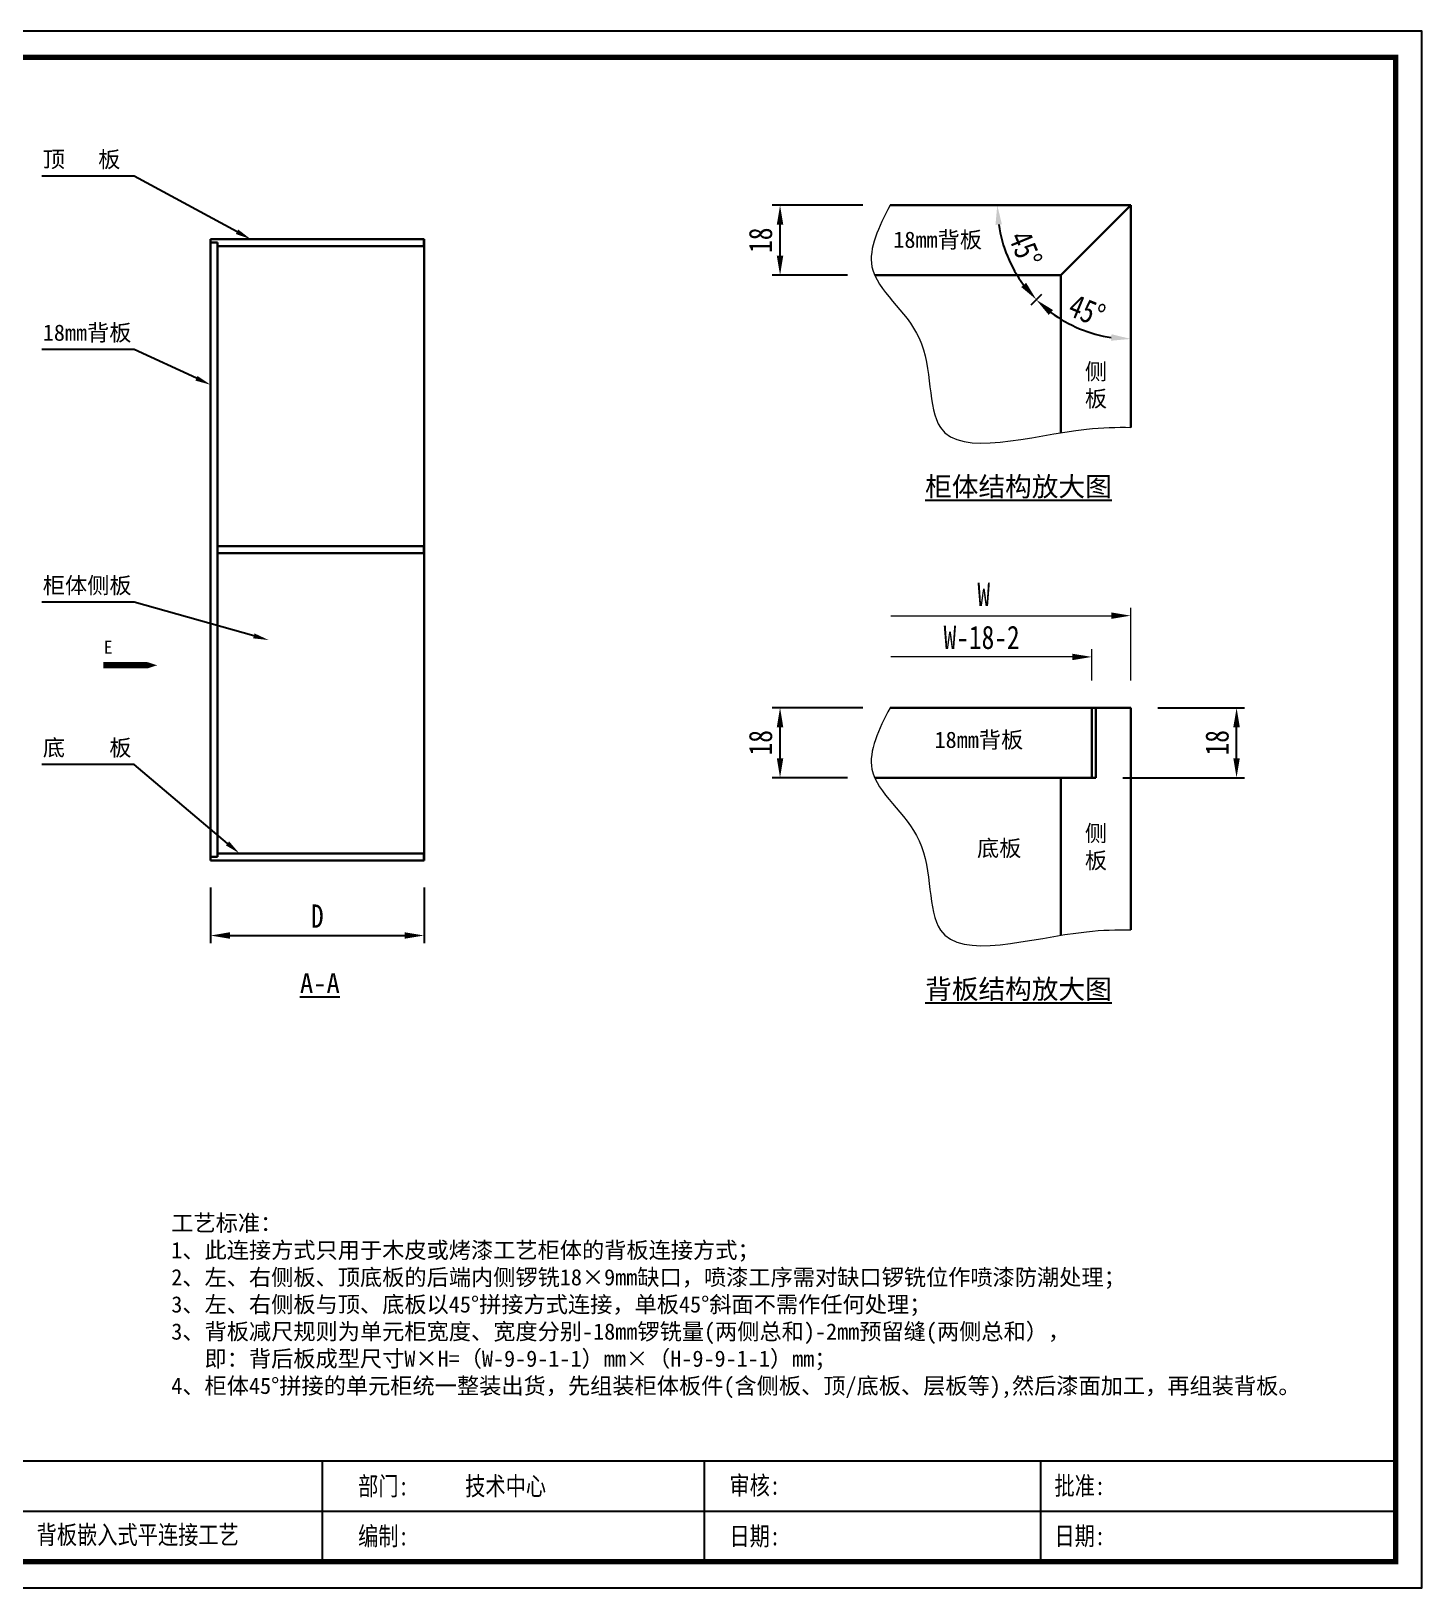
# Model space of a CAD drawing. Header units: millimetres. Extents: x 0 to 1097966, y -63096 to 223085.
# Drawn here: x 338761.1 to 339119.2, y -55611.6 to -55210.6 of the extents above; entities that cross this region are included whole.
import ezdxf
from ezdxf import colors
from ezdxf.entities.mleader import LeaderData, LeaderLine
from ezdxf.math import Vec2, Vec3

# ---------------------------------------------------------------- set-up
doc = ezdxf.new("R2010")
doc.units = ezdxf.units.MM
doc.layers.add('DZ-文字说明', color=1, linetype='Continuous')
doc.styles.add('DZ-宋体2.5', font='', dxfattribs={"width": 0.8, "height": 2.5})
doc.styles.get("Standard").update_dxf_attribs({"font": 'arial.ttf'})
doc.styles.add('TEXT', font='', dxfattribs={"width": 0.8})
doc.styles.add('宋体', font='')
doc.styles.get('DZ-宋体2.5').set_extended_font_data('SimSun')
doc.styles.get('TEXT').set_extended_font_data('SimSun')
doc.styles.get('宋体').set_extended_font_data('SimSun')
doc.dimstyles.new('副本 (2) (2) ISO-25', dxfattribs={"dimtxt": 18, "dimasz": 13, "dimexe": 6, "dimexo": 12, "dimgap": 6, "dimtad": 1, "dimtxsty": 'TEXT', "dimcen": 2.5, "dimclrd": 5, "dimclre": 5, "dimclrt": 5, "dimadec": 0, "dimazin": 0, "dimtfac": 1, "dimtmove": 0, "dimatfit": 3, "dimldrblk": 'BOXFILLED', "dimfxl": 1.25, "dimarcsym": 0})

# ---------------------------------------------------------------- blocks, each defined once
blk = doc.blocks.new('*D432')
at = {"color": 5, "lineweight": -2, "transparency": 16777216}
for p, q in [((338807.25, -55431.21), (338807.25, -55445.56)), ((338862.25, -55431.21), (338862.25, -55445.56)), ((338812.25, -55443.56), (338857.25, -55443.56))]:
    blk.add_line(p, q, dxfattribs=at)
at = {"color": 5, "lineweight": 5, "transparency": 16777216}
for points in [[(338812.25, -55442.72), (338812.25, -55444.39), (338807.25, -55443.56)], [(338857.25, -55442.72), (338857.25, -55444.39), (338862.25, -55443.56)]]:
    blk.add_solid(points, dxfattribs=at)
at = {"layer": 'Defpoints', "color": 0, "lineweight": 5, "transparency": 16777216}
for p in [(338807.25, -55424.21), (338862.25, -55424.21), (338862.25, -55443.56)]:
    blk.add_point(p, dxfattribs=at)
at = {"color": 5, "transparency": 16777216, "insert": (338834.75, -55438.56), "char_height": 6, "attachment_point": 5, "style": 'TEXT'}
blk.add_mtext('D', dxfattribs=at)
blk = doc.blocks.new('_BoxFilled')
at = {"color": 0, "linetype": 'ByBlock', "lineweight": -2}
blk.add_line((-0.5, 0), (-1, 0), dxfattribs=at)
at = {"color": 0, "linetype": 'ByBlock'}
blk.add_solid([(-0.5, 0.5), (0.5, 0.5), (-0.5, -0.5), (0.5, -0.5)], dxfattribs=at)
blk = doc.blocks.new('*D433')
at = {"color": 5, "lineweight": -2, "transparency": 16777216}
for p, q in [((338975.27, -55384.91), (338951.93, -55384.91)), ((338953.93, -55397.91), (338953.93, -55389.91)), ((338971.3, -55402.91), (338951.93, -55402.91))]:
    blk.add_line(p, q, dxfattribs=at)
at = {"color": 5, "lineweight": 5, "transparency": 16777216}
for points in [[(338953.09, -55389.91), (338954.76, -55389.91), (338953.93, -55384.91)], [(338953.09, -55397.91), (338954.76, -55397.91), (338953.93, -55402.91)]]:
    blk.add_solid(points, dxfattribs=at)
at = {"layer": 'Defpoints', "color": 0, "lineweight": 5, "transparency": 16777216}
for p in [(338953.93, -55384.91), (338982.27, -55384.91), (338978.3, -55402.91)]:
    blk.add_point(p, dxfattribs=at)
at = {"color": 5, "lineweight": 5, "transparency": 16777216, "insert": (338948.93, -55393.91), "char_height": 6, "attachment_point": 5, "rotation": 90, "style": 'TEXT'}
blk.add_mtext('18', dxfattribs=at)
blk = doc.blocks.new('RET44 RWG 4Q234RTF')
at = {"color": 5, "lineweight": 5}
for p, q in [((338442.4, -55289.52), (338395.61, -55289.52)), ((338447.4, -55295.62), (338447.4, -55287.52))]:
    blk.add_line(p, q, dxfattribs=at)
blk.add_solid([(338442.4, -55288.69), (338442.4, -55290.35), (338447.4, -55289.52)], dxfattribs=at)
at = {"color": 5, "lineweight": 5, "insert": (338419.01, -55284.52), "char_height": 6, "attachment_point": 5, "style": 'TEXT'}
blk.add_mtext('W-18-2', dxfattribs=at)
blk = doc.blocks.new('TEUYJH5WTHW5 WRTH')
at = {"color": 5, "lineweight": 5}
for p, q in [((338395.61, -55278.89), (338452.4, -55278.89)), ((338457.4, -55295.62), (338457.4, -55276.89))]:
    blk.add_line(p, q, dxfattribs=at)
blk.add_solid([(338452.4, -55278.05), (338452.4, -55279.72), (338457.4, -55278.89)], dxfattribs=at)
at = {"color": 5, "lineweight": 5, "insert": (338419.56, -55273.39), "char_height": 6, "attachment_point": 5, "style": 'TEXT'}
blk.add_mtext('W', dxfattribs=at)
blk = doc.blocks.new('*D434')
at = {"color": 5, "lineweight": -2, "transparency": 16777216}
for p, q in [((339051.23, -55384.91), (339073.5, -55384.91)), ((339071.5, -55397.91), (339071.5, -55389.91)), ((339042.23, -55402.91), (339073.5, -55402.91))]:
    blk.add_line(p, q, dxfattribs=at)
at = {"color": 5, "lineweight": 5, "transparency": 16777216}
for points in [[(339070.66, -55389.91), (339072.33, -55389.91), (339071.5, -55384.91)], [(339070.66, -55397.91), (339072.33, -55397.91), (339071.5, -55402.91)]]:
    blk.add_solid(points, dxfattribs=at)
at = {"layer": 'Defpoints', "color": 0, "lineweight": 5, "transparency": 16777216}
for p in [(339044.23, -55384.91), (339071.5, -55384.91), (339035.23, -55402.91)]:
    blk.add_point(p, dxfattribs=at)
at = {"color": 5, "lineweight": 5, "transparency": 16777216, "insert": (339066.5, -55393.91), "char_height": 6, "attachment_point": 5, "rotation": 90, "style": 'TEXT'}
blk.add_mtext('18', dxfattribs=at)
blk = doc.blocks.new('*D435')
at = {"color": 5, "lineweight": -2, "transparency": 16777216}
for p, q in [((338975.27, -55255.48), (338951.93, -55255.48)), ((338953.93, -55268.48), (338953.93, -55260.48)), ((338971.3, -55273.48), (338951.93, -55273.48))]:
    blk.add_line(p, q, dxfattribs=at)
at = {"color": 5, "lineweight": 5, "transparency": 16777216}
for points in [[(338953.09, -55260.48), (338954.76, -55260.48), (338953.93, -55255.48)], [(338953.09, -55268.48), (338954.76, -55268.48), (338953.93, -55273.48)]]:
    blk.add_solid(points, dxfattribs=at)
at = {"layer": 'Defpoints', "color": 0, "lineweight": 5, "transparency": 16777216}
for p in [(338953.93, -55255.48), (338982.27, -55255.48), (338978.3, -55273.48)]:
    blk.add_point(p, dxfattribs=at)
at = {"color": 5, "lineweight": 5, "transparency": 16777216, "insert": (338948.93, -55264.48), "char_height": 6, "attachment_point": 5, "rotation": 90, "style": 'TEXT'}
blk.add_mtext('18', dxfattribs=at)
blk = doc.blocks.new('*D436')
at = {"color": 5, "lineweight": -2, "transparency": 16777216}
blk.add_line((339021.28, -55278.43), (339018.52, -55281.19), dxfattribs=at)
blk.add_arc((339044.23, -55255.48), 34.36, 188.3457, 216.6543, dxfattribs=at)
at = {"color": 5, "lineweight": 5, "transparency": 16777216}
for points in [[(339009.41, -55260.53), (339011.07, -55260.41), (339009.87, -55255.48)], [(339017.3, -55275.45), (339016.04, -55276.54), (339019.94, -55279.78)]]:
    blk.add_solid(points, dxfattribs=at)
at = {"layer": 'Defpoints', "color": 0, "lineweight": 5, "transparency": 16777216}
for p in [(338982.27, -55255.48), (339044.23, -55255.48), (339044.23, -55255.48), (339011.04, -55264.37), (339026.23, -55273.48)]:
    blk.add_point(p, dxfattribs=at)
at = {"color": 5, "lineweight": 5, "transparency": 16777216, "insert": (339017.11, -55266.72), "char_height": 6, "attachment_point": 5, "rotation": 292.5, "style": 'TEXT'}
blk.add_mtext('45°', dxfattribs=at)
blk = doc.blocks.new('*D437')
at = {"color": 5, "lineweight": -2, "transparency": 16777216}
blk.add_line((339021.28, -55278.43), (339018.48, -55281.23), dxfattribs=at)
blk.add_arc((339044.23, -55255.48), 34.41, 233.332, 261.668, dxfattribs=at)
at = {"color": 5, "lineweight": 5, "transparency": 16777216}
for points in [[(339023.13, -55283.72), (339024.22, -55282.46), (339019.9, -55279.82)], [(339039.3, -55288.7), (339039.18, -55290.36), (339044.23, -55289.9)]]:
    blk.add_solid(points, dxfattribs=at)
at = {"layer": 'Defpoints', "color": 0, "lineweight": 5, "transparency": 16777216}
for p in [(339044.23, -55255.48), (339044.23, -55255.48), (339026.23, -55273.48), (339027.02, -55285.29), (339044.23, -55312.7)]:
    blk.add_point(p, dxfattribs=at)
at = {"color": 5, "lineweight": 5, "transparency": 16777216, "insert": (339032.97, -55282.66), "char_height": 6, "attachment_point": 5, "rotation": 337.5, "style": 'TEXT'}
blk.add_mtext('45°', dxfattribs=at)

msp = doc.modelspace()

# ---------------------------------------------------------------- linework, layer by layer
at = {"lineweight": 30}
for p, q in [((338982.271, -55255.483), (339044.229, -55255.483)), ((339026.229, -55273.483), (339044.229, -55255.483)), ((339044.229, -55255.483), (339044.229, -55312.701)), ((338807.251, -55264.209), (338862.251, -55264.209)), ((338807.251, -55264.209), (338807.251, -55424.209)), ((338807.251, -55265.109), (338809.051, -55265.109)), ((338809.051, -55265.109), (338809.051, -55423.309)), ((338809.051, -55266.009), (338862.151, -55266.009)), ((338862.151, -55264.209), (338862.151, -55266.009)), ((338862.251, -55264.209), (338862.251, -55424.209)), ((338978.304, -55273.483), (339026.229, -55273.483)), ((339026.229, -55273.483), (339026.229, -55314.078)), ((338862.151, -55343.309), (338809.051, -55343.309)), ((338862.151, -55345.109), (338809.051, -55345.109)), ((338862.151, -55343.309), (338862.151, -55345.109)), ((338982.271, -55384.914), (339044.229, -55384.914)), ((339034.229, -55384.914), (339034.229, -55402.914)), ((339035.229, -55384.914), (339035.229, -55402.914)), ((339044.229, -55384.914), (339044.229, -55442.133)), ((338978.304, -55402.914), (339035.229, -55402.914)), ((339026.229, -55402.914), (339026.229, -55443.51)), ((338807.251, -55423.309), (338809.051, -55423.309)), ((338809.051, -55422.409), (338862.151, -55422.409)), ((338862.151, -55422.409), (338862.151, -55424.209)), ((338807.251, -55424.209), (338862.251, -55424.209))]:
    msp.add_line(p, q, dxfattribs=at)
msp.add_lwpolyline([(338552.218, -55611.578), (339119.218, -55611.578), (339119.218, -55210.628), (338552.218, -55210.628)], close=True)
at = {"const_width": 1.35}
msp.add_lwpolyline([(338558.968, -55604.828), (339112.468, -55604.828), (339112.468, -55217.378), (338558.968, -55217.378)], close=True, dxfattribs=at)
msp.add_lwpolyline([(338793.524, -55373.959, 0, 3.24, 0), (338788.475, -55373.959, 1.62, 1.62, 0), (338779.629, -55373.959, 1.62, 1.62, 0), (338779.629, -55373.959, 1.62, 1.62, 0)], format="xyseb")
at = {"color": 251, "lineweight": 5, "true_color": 0x636466}
for points in [[(338982.271, -55255.483), (338979.325, -55261.048), (338973.135, -55273.844), (338994.584, -55287.809), (338989.585, -55324.276), (339023.016, -55313.159), (339040.63, -55312.586), (339044.229, -55312.701)], [(338982.271, -55384.914), (338979.325, -55390.48), (338973.135, -55403.276), (338994.584, -55417.24), (338989.585, -55453.707), (339023.016, -55442.59), (339040.63, -55442.017), (339044.229, -55442.133)]]:
    msp.add_open_spline(points, degree=3, knots=[1.4153334, 1.4153334, 1.4153334, 1.4153334, 18.0642885, 40.1089047, 63.8022413, 101.4458684, 111.6737058, 111.6737058, 111.6737058, 111.6737058], dxfattribs=at)
at = {"layer": 'DZ-文字说明', "color": 7}
for p, q in [((338836.083, -55604.828), (338836.083, -55578.851)), ((338934.469, -55604.828), (338934.469, -55578.851)), ((339021.049, -55604.828), (339021.049, -55578.851)), ((338648.299, -55591.839), (339112.468, -55591.839))]:
    msp.add_line(p, q, dxfattribs=at)
msp.add_lwpolyline([(338558.968, -55578.851), (339112.468, -55578.851), (339112.468, -55604.828), (338558.968, -55604.828)], close=True, dxfattribs=at)

# ---------------------------------------------------------------- block references
at = {"color": 251, "lineweight": 5, "true_color": 0x636466}
for name in ['TEUYJH5WTHW5 WRTH', 'RET44 RWG 4Q234RTF']:
    msp.add_blockref(name, (586.825, -82.29), dxfattribs=at)

# ---------------------------------------------------------------- texts
at = {"style": 'DZ-宋体2.5', "width": 0.8}
for s, p in [('部门:', (338845.26, -55587.745)), ('审核:', (338940.904, -55587.586)), ('批准:', (339024.6, -55587.665)), ('编制:', (338845.26, -55600.642)), ('日期:', (338940.904, -55600.646)), ('日期:', (339024.6, -55600.59))]:
    msp.add_text(s, height=4.7732, dxfattribs=at).set_placement(p)
at = {"color": 4, "attachment_point": 4, "style": '宋体'}
for s, insert, char_height, width in [('顶   板', (338764.055, -55243.886), 4.1923, 31.34167), ('18mm背板', (338764.055, -55288.517), 4.1923, 31.34167), ('{\\L\\C256;柜体结构放大图}', (338991.313, -55328.212), 5.03079, 54.39228), ('柜体侧板', (338764.055, -55353.606), 4.1923, 31.34167), ('{\\C256;E}', (338779.733, -55369.303), 3.3539, 4.17765), ('底    板', (338764.055, -55395.421), 4.1923, 31.34167), ('{\\L\\C256;A-A}', (338830.283, -55455.837), 5.03079, 6.26648), ('{\\L\\C256;背板结构放大图}', (338991.313, -55457.644), 5.03079, 54.39228)]:
    msp.add_mtext(s, dxfattribs=dict(at, insert=insert, char_height=char_height, width=width))
at = {"color": 252, "true_color": 0x939598, "width": 31.34167, "attachment_point": 4, "style": '宋体'}
for s, insert, char_height in [('18mm背板', (338983.099, -55264.577), 4.1923), ('侧\\P板', (339032.428, -55302.022), 4.192), ('18mm背板', (338993.711, -55393.372), 4.1923), ('侧\\P板', (339032.428, -55420.955), 4.192), ('底板', (339004.646, -55421.313), 4.1923)]:
    msp.add_mtext(s, dxfattribs=dict(at, insert=insert, char_height=char_height))
at = {"insert": (338797.146, -55535.628), "char_height": 4.19232, "width": 307.07844, "attachment_point": 4, "style": '宋体'}
msp.add_mtext('\\P工艺标准：{\\H1.41352x; }\\P1、此连接方式只用于木皮或烤漆工艺柜体的背板连接方式；\\P2、左、右侧板、顶底板的后端内侧锣铣18×9mm缺口，喷漆工序需对缺口锣铣位作喷漆防潮处理；\\P3、左、右侧板与顶、底板以45°拼接方式连接，单板45°斜面不需作任何处理；{\\H1.45383x; }\\P3、背板减尺规则为单元柜宽度、宽度分别-18mm锣铣量(两侧总和)-2mm预留缝(两侧总和），\\P   即：背后板成型尺寸W×H=（W-9-9-1-1）mm×（H-9-9-1-1）mm；\\P4、柜体45°拼接的单元柜统一整装出货，先组装柜体板件(含侧板、顶/底板、层板等),然后漆面加工，再组装背板。', dxfattribs=at)
at = {"color": 2, "style": 'DZ-宋体2.5', "width": 0.8}
for tag, p in [('技术中心', (338872.834, -55587.745)), ('背板嵌入式平连接工艺', (338762.463, -55600.289))]:
    msp.add_attdef(tag, p, '', height=4.773, dxfattribs=at)

# ---------------------------------------------------------------- dimensions: what is measured, and where the dimension line sits
at = {"color": 251, "lineweight": 5, "true_color": 0x636466}
for base, p1, p2, picture, middle in [((338953.928, -55255.483), (338978.304, -55273.483), (338982.271, -55255.483), '*D435', (338948.928, -55264.483)), ((338953.928, -55384.914), (338978.304, -55402.914), (338982.271, -55384.914), '*D433', (338948.928, -55393.914)), ((339071.495, -55384.914), (339035.229, -55402.914), (339044.229, -55384.914), '*D434', (339066.495, -55393.914))]:
    dim = msp.add_linear_dim(base=base, p1=p1, p2=p2, angle=90, dimstyle='副本 (2) (2) ISO-25', override={"dimtxt": 6, "dimasz": 5, "dimexe": 2, "dimexo": 7, "dimgap": 2, "dimfxl": 30, "dimfxlon": 1}, dxfattribs=at)
    dim.commit()
    dim.dimension.update_dxf_attribs({"geometry": picture, "text_midpoint": middle})
for base, line1, line2, picture, middle in [((339011.043, -55264.375), ((339026.229, -55273.483), (339044.229, -55255.483)), ((338982.271, -55255.483), (339044.229, -55255.483)), '*D436', (339017.107, -55266.717)), ((339027.023, -55285.285), ((339044.229, -55255.483), (339044.229, -55312.701)), ((339026.229, -55273.483), (339044.229, -55255.483)), '*D437', (339032.973, -55282.657))]:
    dim = msp.add_angular_dim_2l(base=base, line1=line1, line2=line2, dimstyle='副本 (2) (2) ISO-25', override={"dimtxt": 6, "dimasz": 5, "dimexe": 2, "dimexo": 7, "dimgap": 2, "dimfxl": 30, "dimfxlon": 1}, dxfattribs=at)
    dim.commit()
    dim.dimension.update_dxf_attribs({"geometry": picture, "text_midpoint": middle})
dim = msp.add_linear_dim(base=(338862.251, -55443.556), p1=(338807.251, -55424.209), p2=(338862.251, -55424.209), text='D', dimstyle='副本 (2) (2) ISO-25', override={"dimtxt": 6, "dimasz": 5, "dimexe": 2, "dimexo": 7, "dimgap": 2, "dimfxl": 30, "dimfxlon": 1})
dim.commit()
dim.dimension.update_dxf_attribs({"geometry": '*D432', "text_midpoint": (338834.751, -55438.556)})

# ---------------------------------------------------------------- leaders
at = {"color": 4}
ml = msp.add_multileader_mtext('Standard', dxfattribs=at)
ml.set_content('', color=4)
ml.set_leader_properties()
ml.build(insert=Vec2(0, 0))
ctx = ml.context
ctx.base_point, ctx.plane_origin = Vec3(338759.821, -55248.001), Vec3(338809.311, -55225.704)
ctx.text_align_type = 2
notes = []
notes.append((ctx, [(0, (1, 1, 0), (338787.6, -55248.001), (-1, 0), 23.779, [(0, [(338817.598, -55264.209)], 0, [])])]))
ctx.mtext.insert, ctx.mtext.alignment, ctx.mtext.flow_direction = Vec3(338761.821, -55246.001), 3, 5
ml = msp.add_multileader_mtext('Standard', dxfattribs=at)
ml.set_content('', color=4)
ml.set_leader_properties()
ml.build(insert=Vec2(0, 0))
ctx = ml.context
ctx.base_point, ctx.plane_origin = Vec3(338759.821, -55292.631), Vec3(338809.311, -55270.335)
ctx.text_align_type = 2
notes.append((ctx, [(0, (1, 1, 0), (338787.6, -55292.631), (-1, 0), 23.779, [(0, [(338807.251, -55301.71)], 0, [])])]))
ctx.mtext.insert, ctx.mtext.alignment, ctx.mtext.flow_direction = Vec3(338761.821, -55290.631), 3, 5
ml = msp.add_multileader_mtext('Standard', dxfattribs=at)
ml.set_content('', color=4)
ml.set_leader_properties()
ml.build(insert=Vec2(0, 0))
ctx = ml.context
ctx.base_point, ctx.plane_origin = Vec3(338759.821, -55357.721), Vec3(338809.311, -55335.424)
ctx.text_align_type = 2
notes.append((ctx, [(0, (1, 1, 0), (338787.6, -55357.721), (-1, 0), 23.779, [(0, [(338822.248, -55367.469)], 0, [])])]))
ctx.mtext.insert, ctx.mtext.alignment, ctx.mtext.flow_direction = Vec3(338761.821, -55355.721), 3, 5
ml = msp.add_multileader_mtext('Standard', dxfattribs=at)
ml.set_content('', color=4)
ml.set_leader_properties()
ml.build(insert=Vec2(0, 0))
ctx = ml.context
ctx.base_point, ctx.plane_origin = Vec3(338759.821, -55399.536), Vec3(338809.311, -55377.239)
ctx.text_align_type = 2
notes.append((ctx, [(0, (1, 1, 0), (338787.6, -55399.536), (-1, 0), 23.779, [(0, [(338814.681, -55422.409)], 0, [])])]))
ctx.mtext.insert, ctx.mtext.alignment, ctx.mtext.flow_direction = Vec3(338761.821, -55397.536), 3, 5
for ctx, leaders in notes:
    for number, flags, end, landing, length, lines in leaders:
        leader = LeaderData()
        leader.index, (leader.has_last_leader_line, leader.has_dogleg_vector, leader.attachment_direction) = number, flags
        leader.last_leader_point, leader.dogleg_vector, leader.dogleg_length = Vec3(end), Vec3(landing), length
        for number, points, colour, breaks in lines:
            line = LeaderLine()
            line.index, line.vertices, line.color, line.breaks = number, Vec3.list(points), colors.encode_raw_color(colour), breaks
            leader.lines.append(line)
        ctx.leaders.append(leader)

doc.saveas('drawing.dxf')
